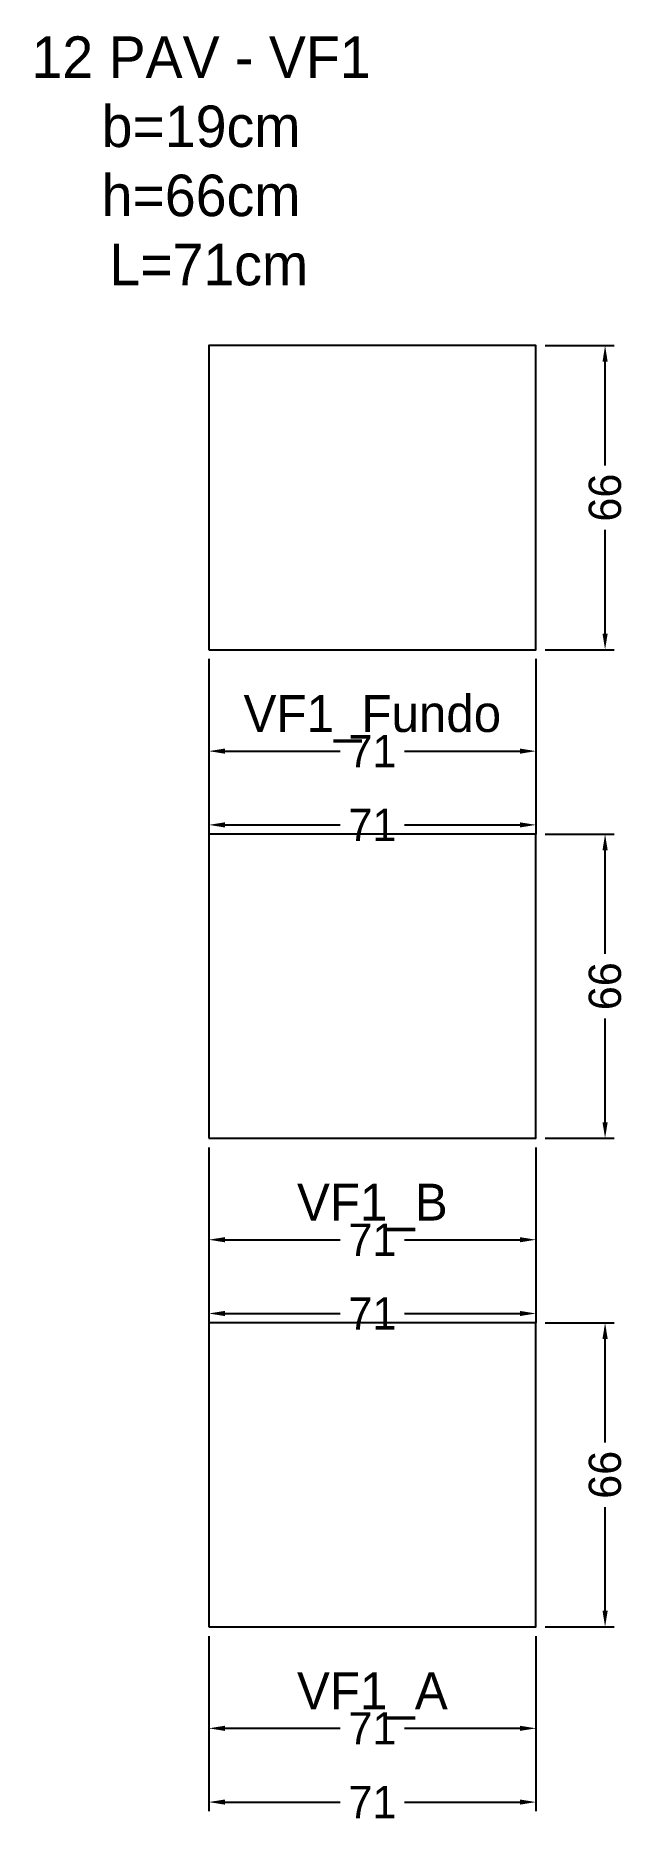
# Model space of a CAD drawing. Header units: metres. Extents: x -38 to 91, y -43 to 345.
import ezdxf

# ---------------------------------------------------------------- set-up
doc = ezdxf.new("R2010")
doc.units = ezdxf.units.M
for name, color, linetype in [('COTA', 3, 'Continuous'), ('NOMENCLATURA', 2, 'Continuous'), ('Paineis', 7, 'Continuous'), ('Texto Secao', 2, 'Continuous')]:
    doc.layers.add(name, color=color, linetype=linetype)
doc.dimstyles.new('COTA_VIG', dxfattribs={"dimtxt": 7, "dimasz": 3.5, "dimexe": 2, "dimexo": 2, "dimgap": 1.5, "dimtad": 1, "dimdec": 1, "dimcen": 2.5, "dimclrd": 3, "dimclre": 3, "dimclrt": 3, "dimazin": 3, "dimtfac": 1, "dimtmove": 0, "dimatfit": 3})

# ---------------------------------------------------------------- blocks, each defined once
blk = doc.blocks.new('_CLOSEDFILLED')
at = {"color": 0, "linetype": 'BYBLOCK'}
blk.add_solid([(-1, 0.16), (0, 0), (-1, -0.16)], dxfattribs=at)
blk = doc.blocks.new('*D1')
at = {"color": 3}
for p, q in [((0, -2), (0, -24)), ((71, -2), (71, -24)), ((3.5, -22), (28.5, -22)), ((42.5, -22), (67.5, -22))]:
    blk.add_line(p, q, dxfattribs=at)
at = {"layer": 'Defpoints'}
for p in [(0, 0), (71, 0), (0, -22)]:
    blk.add_point(p, dxfattribs=at)
at = {"layer": 'COTA', "color": 3, "xscale": 3.5, "yscale": 3.5, "rotation": 180}
blk.add_blockref('_CLOSEDFILLED', (0, -22), dxfattribs=at)
at = {"layer": 'COTA', "color": 3, "xscale": 3.5, "yscale": 3.5}
blk.add_blockref('_CLOSEDFILLED', (71, -22), dxfattribs=at)
at = {"layer": 'COTA', "color": 3, "insert": (35.5, -22), "char_height": 7, "attachment_point": 5}
blk.add_mtext('71', dxfattribs=at)
blk = doc.blocks.new('*D2')
at = {"color": 3}
for p, q in [((0, -2), (0, -40)), ((71, -2), (71, -40)), ((3.5, -38), (28.5, -38)), ((42.5, -38), (67.5, -38))]:
    blk.add_line(p, q, dxfattribs=at)
at = {"layer": 'Defpoints'}
for p in [(0, 0), (71, 0), (0, -38)]:
    blk.add_point(p, dxfattribs=at)
at = {"layer": 'COTA', "color": 3, "xscale": 3.5, "yscale": 3.5, "rotation": 180}
blk.add_blockref('_CLOSEDFILLED', (0, -38), dxfattribs=at)
at = {"layer": 'COTA', "color": 3, "xscale": 3.5, "yscale": 3.5}
blk.add_blockref('_CLOSEDFILLED', (71, -38), dxfattribs=at)
at = {"layer": 'COTA', "color": 3, "insert": (35.5, -38), "char_height": 7, "attachment_point": 5}
blk.add_mtext('71', dxfattribs=at)
blk = doc.blocks.new('*D3')
at = {"color": 3}
for p, q in [((73, 66), (88, 66)), ((86, 40), (86, 62.5)), ((86, 3.5), (86, 26)), ((73, 0), (88, 0))]:
    blk.add_line(p, q, dxfattribs=at)
at = {"layer": 'Defpoints'}
for p in [(71, 66), (71, 0), (86, 0)]:
    blk.add_point(p, dxfattribs=at)
at = {"layer": 'COTA', "color": 3, "xscale": 3.5, "yscale": 3.5}
for p, rotation in [((86, 66), 90), ((86, 0), 270)]:
    blk.add_blockref('_CLOSEDFILLED', p, dxfattribs=dict(at, rotation=rotation))
at = {"layer": 'COTA', "color": 3, "insert": (86, 33), "char_height": 7, "attachment_point": 5, "rotation": 90}
blk.add_mtext('66', dxfattribs=at)
blk = doc.blocks.new('*D4')
at = {"color": 3}
for p, q in [((0, 104), (0, 82)), ((71, 104), (71, 82)), ((3.5, 84), (28.5, 84)), ((42.5, 84), (67.5, 84))]:
    blk.add_line(p, q, dxfattribs=at)
at = {"layer": 'Defpoints'}
for p in [(0, 106), (71, 106), (0, 84)]:
    blk.add_point(p, dxfattribs=at)
at = {"layer": 'COTA', "color": 3, "xscale": 3.5, "yscale": 3.5, "rotation": 180}
blk.add_blockref('_CLOSEDFILLED', (0, 84), dxfattribs=at)
at = {"layer": 'COTA', "color": 3, "xscale": 3.5, "yscale": 3.5}
blk.add_blockref('_CLOSEDFILLED', (71, 84), dxfattribs=at)
at = {"layer": 'COTA', "color": 3, "insert": (35.5, 84), "char_height": 7, "attachment_point": 5}
blk.add_mtext('71', dxfattribs=at)
blk = doc.blocks.new('*D5')
at = {"color": 3}
for p, q in [((0, 104), (0, 66)), ((71, 104), (71, 66)), ((3.5, 68), (28.5, 68)), ((42.5, 68), (67.5, 68))]:
    blk.add_line(p, q, dxfattribs=at)
at = {"layer": 'Defpoints'}
for p in [(0, 106), (71, 106), (0, 68)]:
    blk.add_point(p, dxfattribs=at)
at = {"layer": 'COTA', "color": 3, "xscale": 3.5, "yscale": 3.5, "rotation": 180}
blk.add_blockref('_CLOSEDFILLED', (0, 68), dxfattribs=at)
at = {"layer": 'COTA', "color": 3, "xscale": 3.5, "yscale": 3.5}
blk.add_blockref('_CLOSEDFILLED', (71, 68), dxfattribs=at)
at = {"layer": 'COTA', "color": 3, "insert": (35.5, 68), "char_height": 7, "attachment_point": 5}
blk.add_mtext('71', dxfattribs=at)
blk = doc.blocks.new('*D6')
at = {"color": 3}
for p, q in [((73, 172), (88, 172)), ((86, 146), (86, 168.5)), ((86, 109.5), (86, 132)), ((73, 106), (88, 106))]:
    blk.add_line(p, q, dxfattribs=at)
at = {"layer": 'Defpoints'}
for p in [(71, 172), (71, 106), (86, 106)]:
    blk.add_point(p, dxfattribs=at)
at = {"layer": 'COTA', "color": 3, "xscale": 3.5, "yscale": 3.5}
for p, rotation in [((86, 172), 90), ((86, 106), 270)]:
    blk.add_blockref('_CLOSEDFILLED', p, dxfattribs=dict(at, rotation=rotation))
at = {"layer": 'COTA', "color": 3, "insert": (86, 139), "char_height": 7, "attachment_point": 5, "rotation": 90}
blk.add_mtext('66', dxfattribs=at)
blk = doc.blocks.new('*D7')
at = {"color": 3}
for p, q in [((0, 210), (0, 188)), ((71, 210), (71, 188)), ((3.5, 190), (28.5, 190)), ((42.5, 190), (67.5, 190))]:
    blk.add_line(p, q, dxfattribs=at)
at = {"layer": 'Defpoints'}
for p in [(0, 212), (71, 212), (0, 190)]:
    blk.add_point(p, dxfattribs=at)
at = {"layer": 'COTA', "color": 3, "xscale": 3.5, "yscale": 3.5, "rotation": 180}
blk.add_blockref('_CLOSEDFILLED', (0, 190), dxfattribs=at)
at = {"layer": 'COTA', "color": 3, "xscale": 3.5, "yscale": 3.5}
blk.add_blockref('_CLOSEDFILLED', (71, 190), dxfattribs=at)
at = {"layer": 'COTA', "color": 3, "insert": (35.5, 190), "char_height": 7, "attachment_point": 5}
blk.add_mtext('71', dxfattribs=at)
blk = doc.blocks.new('*D8')
at = {"color": 3}
for p, q in [((0, 210), (0, 172)), ((71, 210), (71, 172)), ((3.5, 174), (28.5, 174)), ((42.5, 174), (67.5, 174))]:
    blk.add_line(p, q, dxfattribs=at)
at = {"layer": 'Defpoints'}
for p in [(0, 212), (71, 212), (0, 174)]:
    blk.add_point(p, dxfattribs=at)
at = {"layer": 'COTA', "color": 3, "xscale": 3.5, "yscale": 3.5, "rotation": 180}
blk.add_blockref('_CLOSEDFILLED', (0, 174), dxfattribs=at)
at = {"layer": 'COTA', "color": 3, "xscale": 3.5, "yscale": 3.5}
blk.add_blockref('_CLOSEDFILLED', (71, 174), dxfattribs=at)
at = {"layer": 'COTA', "color": 3, "insert": (35.5, 174), "char_height": 7, "attachment_point": 5}
blk.add_mtext('71', dxfattribs=at)
blk = doc.blocks.new('*D9')
at = {"color": 3}
for p, q in [((73, 278), (88, 278)), ((86, 252), (86, 274.5)), ((86, 215.5), (86, 238)), ((73, 212), (88, 212))]:
    blk.add_line(p, q, dxfattribs=at)
at = {"layer": 'Defpoints'}
for p in [(71, 278), (71, 212), (86, 212)]:
    blk.add_point(p, dxfattribs=at)
at = {"layer": 'COTA', "color": 3, "xscale": 3.5, "yscale": 3.5}
for p, rotation in [((86, 278), 90), ((86, 212), 270)]:
    blk.add_blockref('_CLOSEDFILLED', p, dxfattribs=dict(at, rotation=rotation))
at = {"layer": 'COTA', "color": 3, "insert": (86, 245), "char_height": 7, "attachment_point": 5, "rotation": 90}
blk.add_mtext('66', dxfattribs=at)

msp = doc.modelspace()

# ---------------------------------------------------------------- linework, layer by layer
at = {"layer": 'Paineis'}
for points in [[(0, 212), (71, 212), (71, 278), (0, 278)], [(0, 106), (71, 106), (71, 172), (0, 172)], [(0, 0), (71, 0), (71, 66), (0, 66)]]:
    msp.add_lwpolyline(points, close=True, dxfattribs=at)

# ---------------------------------------------------------------- texts
at = {"layer": 'NOMENCLATURA', "insert": (0, 318), "char_height": 9, "width": 91, "attachment_point": 5}
msp.add_mtext('12 PAV - VF1  b=19cm  h=66cm  L=71cm', dxfattribs=at)
at = {"layer": 'Texto Secao', "char_height": 8, "width": 91, "attachment_point": 5}
for s, insert in [('VF1_Fundo', (35.5, 197)), ('VF1_B', (35.5, 91)), ('VF1_A', (35.5, -15))]:
    msp.add_mtext(s, dxfattribs=dict(at, insert=insert))

# ---------------------------------------------------------------- dimensions: what is measured, and where the dimension line sits
at = {"layer": 'COTA'}
for base, p1, p2, picture, middle in [((86, 212), (71, 212), (71, 278), '*D9', (86, 245)), ((86, 106), (71, 106), (71, 172), '*D6', (86, 139)), ((86, 0), (71, 0), (71, 66), '*D3', (86, 33))]:
    dim = msp.add_linear_dim(base=base, p1=p1, p2=p2, angle=90, dimstyle='COTA_VIG', dxfattribs=at)
    dim.commit()
    dim.dimension.update_dxf_attribs({"geometry": picture, "text_midpoint": middle})
for base, p1, p2, picture, middle in [((0, 190), (0, 212), (71, 212), '*D7', (35.5, 190)), ((0, 174), (0, 212), (71, 212), '*D8', (35.5, 174)), ((0, 84), (0, 106), (71, 106), '*D4', (35.5, 84)), ((0, 68), (0, 106), (71, 106), '*D5', (35.5, 68)), ((0, -22), (0, 0), (71, 0), '*D1', (35.5, -22)), ((0, -38), (0, 0), (71, 0), '*D2', (35.5, -38))]:
    dim = msp.add_linear_dim(base=base, p1=p1, p2=p2, dimstyle='COTA_VIG', dxfattribs=at)
    dim.commit()
    dim.dimension.update_dxf_attribs({"geometry": picture, "text_midpoint": middle})

doc.saveas('drawing.dxf')
